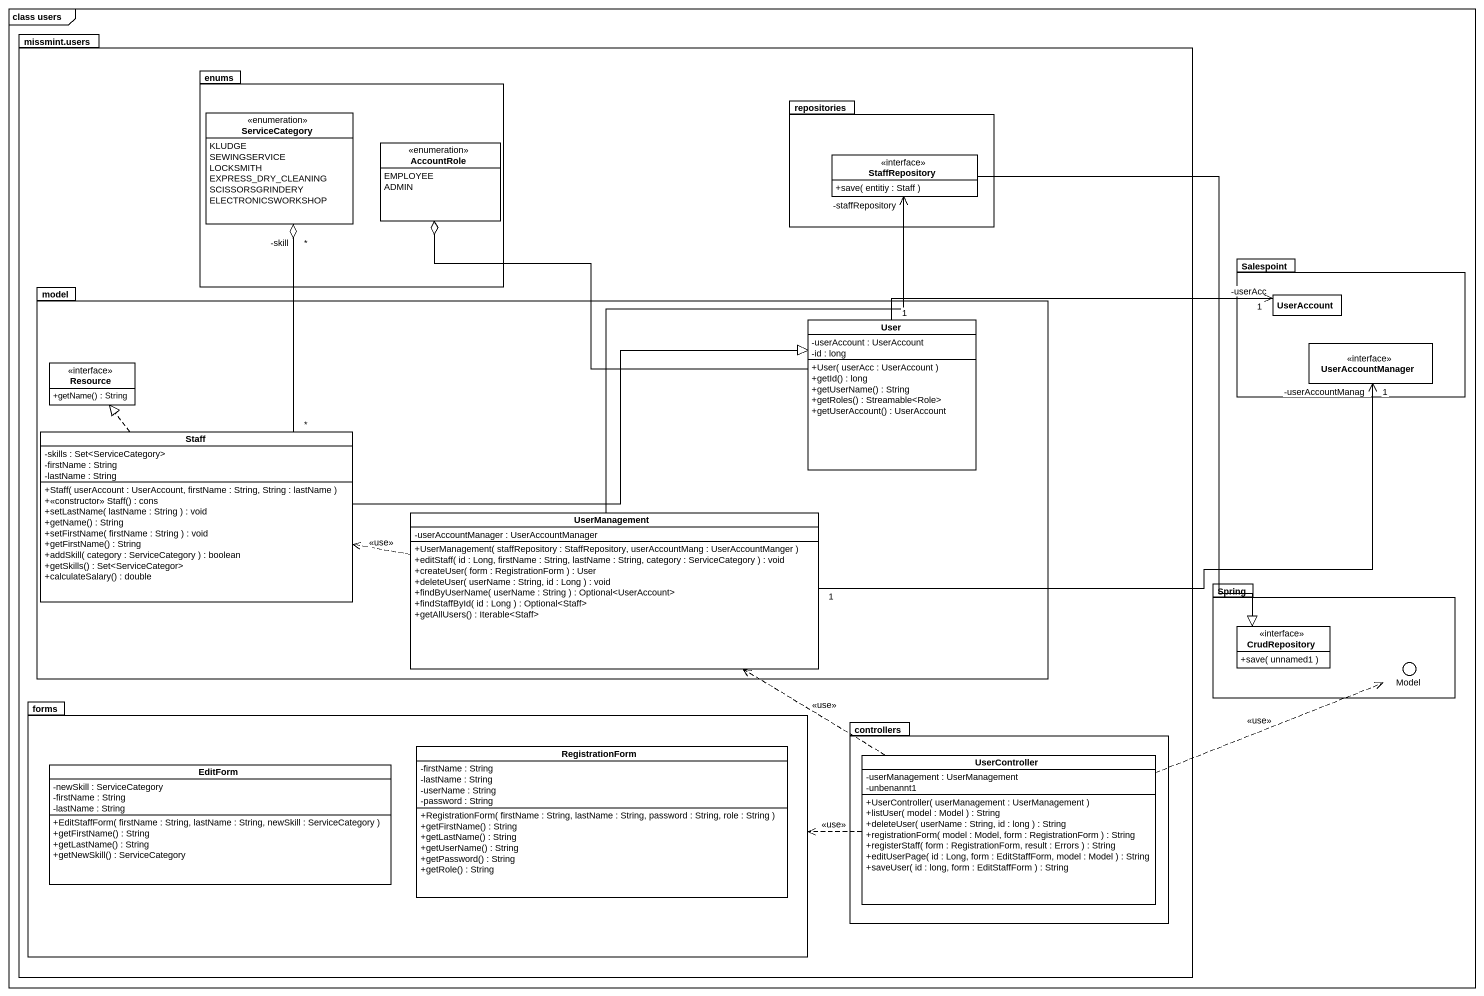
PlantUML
@startuml
mainframe class users
allowmixing
hide circle
hide empty members
skinparam classAttributeIconSize 0
package "missmint.users" as missmint_users {
  package enums {
    enum ServiceCategory {
      KLUDGE
      SEWINGSERVICE
      LOCKSMITH
      EXPRESS_DRY_CLEANING
      SCISSORSGRINDERY
      ELECTRONICSWORKSHOP
    }
    enum AccountRole {
      EMPLOYEE
      ADMIN
    }
  }
  package repositories {
    interface StaffRepository {
      +save( entitiy : Staff )
    }
  }
  package model {
    class User {
      -userAccount : UserAccount
      -id : long
      +User( userAcc : UserAccount )
      +getId() : long
      +getUserName() : String
      +getRoles() : Streamable<Role>
      +getUserAccount() : UserAccount
    }
    interface Resource {
      +getName() : String
    }
    class Staff {
      -skills : Set<ServiceCategory>
      -firstName : String
      -lastName : String
      +Staff( userAccount : UserAccount, firstName : String, String : lastName )
      +<<constructor>> Staff() : cons
      +setLastName( lastName : String ) : void
      +getName() : String
      +setFirstName( firstName : String ) : void
      +getFirstName() : String
      +addSkill( category : ServiceCategory ) : boolean
      +getSkills() : Set<ServiceCategor>
      +calculateSalary() : double
    }
    class UserManagement {
      -userAccountManager : UserAccountManager
      +UserManagement( staffRepository : StaffRepository, userAccountMang : UserAccountManger )
      +editStaff( id : Long, firstName : String, lastName : String, category : ServiceCategory ) : void
      +createUser( form : RegistrationForm ) : User
      +deleteUser( userName : String, id : Long ) : void
      +findByUserName( userName : String ) : Optional<UserAccount>
      +findStaffById( id : Long ) : Optional<Staff>
      +getAllUsers() : Iterable<Staff>
    }
  }
  package forms {
    class EditForm {
      -newSkill : ServiceCategory
      -firstName : String
      -lastName : String
      +EditStaffForm( firstName : String, lastName : String, newSkill : ServiceCategory )
      +getFirstName() : String
      +getLastName() : String
      +getNewSkill() : ServiceCategory
    }
    class RegistrationForm {
      -firstName : String
      -lastName : String
      -userName : String
      -password : String
      +RegistrationForm( firstName : String, lastName : String, password : String, role : String )
      +getFirstName() : String
      +getLastName() : String
      +getUserName() : String
      +getPassword() : String
      +getRole() : String
    }
  }
  package controllers {
    class UserController {
      -userManagement : UserManagement
      -unbenannt1
      +UserController( userManagement : UserManagement )
      +listUser( model : Model ) : String
      +deleteUser( userName : String, id : long ) : String
      +registrationForm( model : Model, form : RegistrationForm ) : String
      +registerStaff( form : RegistrationForm, result : Errors ) : String
      +editUserPage( id : Long, form : EditStaffForm, model : Model ) : String
      +saveUser( id : long, form : EditStaffForm ) : String
    }
  }
}
package Salespoint {
  class UserAccount
  interface UserAccountManager
}
package Spring {
  interface CrudRepository {
    +save( unnamed1 )
  }
}
() Model
Spring -right- Model
ServiceCategory "-skill\n*" o-- "*" Staff
AccountRole o-right- User
StaffRepository --|> CrudRepository
User "1" -right-> "1\n-userAcc" UserAccount
Staff -right-|> User
Staff .up.|> Resource
UserManagement -up-> "-staffRepository" StaffRepository
UserManagement "1" -right-> "1\n-userAccountManag" UserAccountManager
UserManagement .left.> Staff : <<use>>
UserController .up.> UserManagement : <<use>>
UserController .right.> Model : <<use>>
UserController .left.> forms : <<use>>
@enduml
